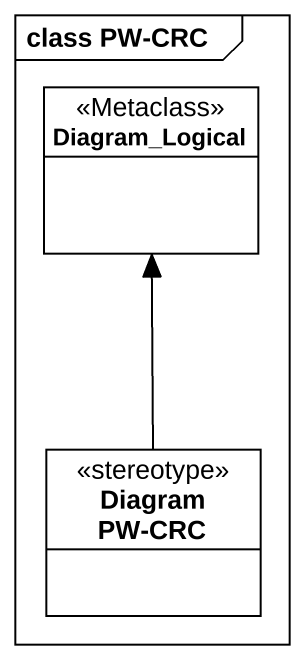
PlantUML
@startuml
mainframe class PW-CRC
hide circle
hide empty members
class Diagram_Logical <<Metaclass>>
class "Diagram PW-CRC" as Diagram_PW_CRC <<stereotype>>
Diagram_PW_CRC -up-> Diagram_Logical
@enduml
